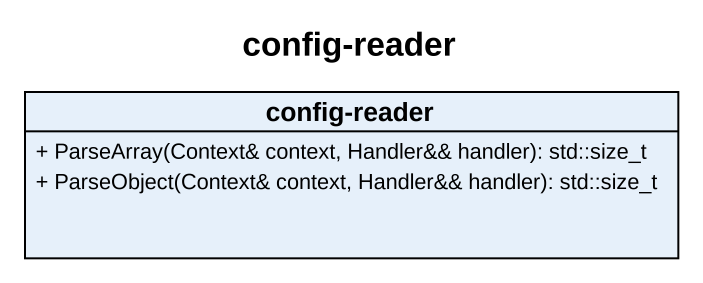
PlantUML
@startuml
title config-reader
hide circle
hide empty members
skinparam classAttributeIconSize 0
class "config-reader" as config_reader {
  {field} + ParseArray(Context& context, Handler&& handler): std::size_t
  {field} + ParseObject(Context& context, Handler&& handler): std::size_t
}
@enduml
